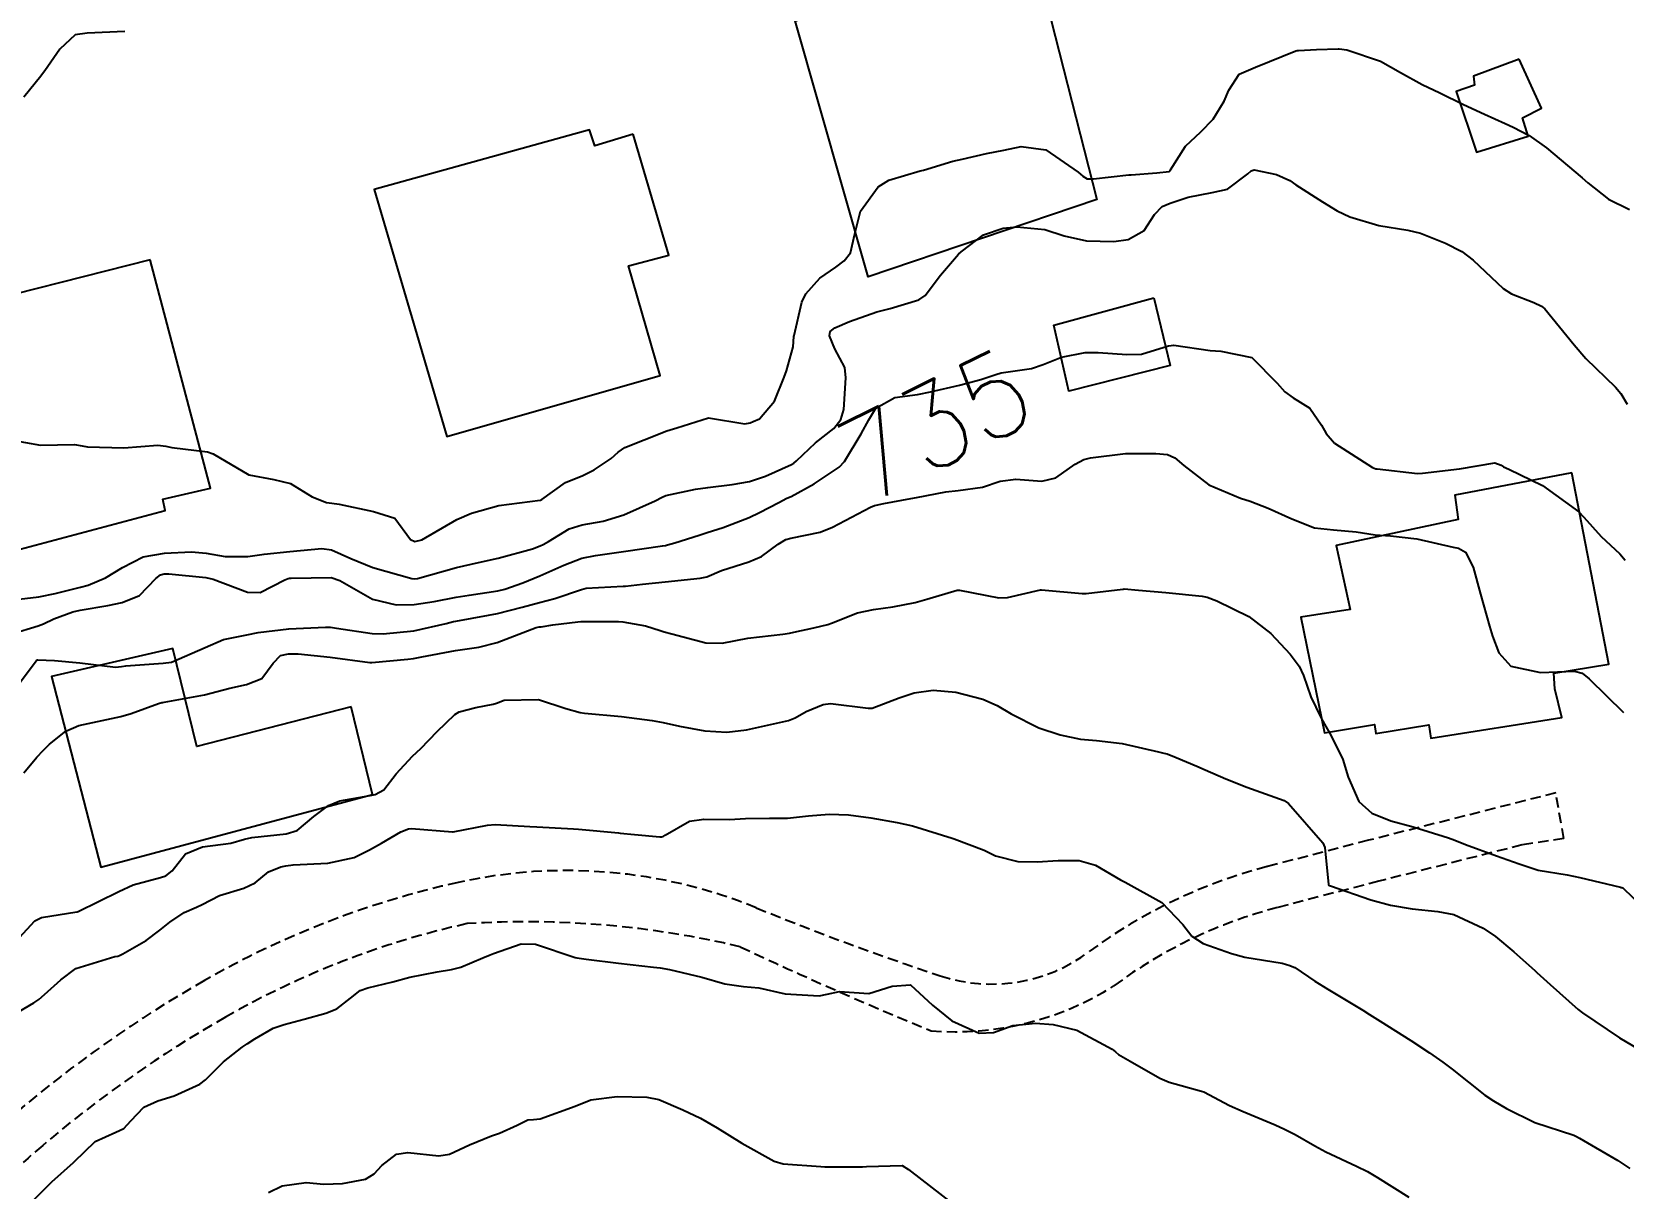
# Model space of a CAD drawing. Header units: metres. Extents: x 292545 to 299085, y 7450245 to 7463078.
# Drawn here: x 298725.1 to 298801.4, y 7450357.6 to 7450413 of the extents above; entities that cross this region are included whole.
import ezdxf
from ezdxf.enums import TextEntityAlignment as Align

# ---------------------------------------------------------------- set-up
doc = ezdxf.new("R2010")
doc.units = ezdxf.units.M
doc.linetypes.add('DASHED', pattern=[0.75, 0.5, -0.25])
for name, color, linetype in [('Cotas', 45, 'Continuous'), ('Curvas de Nivel 1m', 11, 'Continuous'), ('Curvas de Nivel 5m', 15, 'Continuous'), ('Edificações', 30, 'Continuous'), ('Vias Secundárias', 230, 'DASHED')]:
    doc.layers.add(name, color=color, linetype=linetype)
doc.styles.add('Style-STANDARD', font='STANDARD.shx')

msp = doc.modelspace()

# ---------------------------------------------------------------- linework, layer by layer
at = {"layer": 'Curvas de Nivel 1m', "flags": 128}
for points, elevation in [([(298729.583, 7450413.034), (298727.774, 7450412.951), (298727.195, 7450412.869), (298726.454, 7450412.188), (298725.747, 7450411.144), (298725.636, 7450411), (298725.554, 7450410.892), (298724.744, 7450409.888)], 733), ([(298724.094, 7450393.46), (298725.536, 7450393.2), (298727.166, 7450393.245), (298727.536, 7450393.17), (298727.79, 7450393.121), (298729.535, 7450393.086), (298731.158, 7450393.202), (298731.536, 7450393.163), (298731.821, 7450393.101), (298733.534, 7450392.896), (298733.809, 7450392.787), (298735.523, 7450391.779), (298736.711, 7450391.562), (298737.512, 7450391.372), (298738.56, 7450390.734), (298739.24, 7450390.463), (298739.5, 7450390.432), (298739.843, 7450390.373), (298741.496, 7450390.031), (298742.518, 7450389.71), (298743.27, 7450388.682), (298743.482, 7450388.599), (298743.81, 7450388.675), (298745.493, 7450389.644), (298746.187, 7450389.952), (298747.5, 7450390.312), (298749.473, 7450390.57), (298749.503, 7450390.58), (298749.557, 7450390.599), (298750.688, 7450391.416), (298751.521, 7450391.759), (298752.076, 7450392.023), (298752.881, 7450392.567), (298753.222, 7450392.877), (298753.538, 7450393.101), (298754.46, 7450393.465), (298755.547, 7450393.892), (298756.03, 7450394.043), (298757.553, 7450394.51), (298759.293, 7450394.226), (298759.551, 7450394.283), (298759.689, 7450394.341), (298759.987, 7450394.476), (298760.712, 7450395.322), (298761.175, 7450396.464), (298761.278, 7450396.771), (298761.598, 7450397.922), (298761.643, 7450398.419), (298761.647, 7450398.46), (298762.018, 7450400.057), (298762.214, 7450400.454), (298762.876, 7450401.206), (298763.642, 7450401.735), (298764.045, 7450402.036), (298764.346, 7450402.43), (298764.561, 7450403.326), (298764.833, 7450404.423), (298765.685, 7450405.581), (298766.188, 7450405.905), (298767.693, 7450406.352), (298767.843, 7450406.388), (298769.256, 7450406.81), (298769.701, 7450406.918), (298770.877, 7450407.177), (298771.708, 7450407.346), (298772.532, 7450407.511), (298773.709, 7450407.361), (298775.266, 7450406.296), (298775.487, 7450406.089), (298775.69, 7450405.975), (298776.001, 7450405.976), (298777.692, 7450406.153), (298777.802, 7450406.159), (298779.026, 7450406.257), (298779.629, 7450406.316), (298779.695, 7450406.403), (298780.414, 7450407.538), (298781.149, 7450408.229), (298781.729, 7450408.823), (298782.258, 7450409.695), (298782.476, 7450410.213), (298782.977, 7450410.982), (298783.754, 7450411.319), (298785.687, 7450412.096), (298785.762, 7450412.115), (298785.817, 7450412.115), (298786.68, 7450412.161), (298787.716, 7450412.198), (298787.764, 7450412.2), (298788.132, 7450412.146), (298789.758, 7450411.604), (298790.709, 7450411.072), (298791.747, 7450410.496), (298792.593, 7450410.091), (298793.737, 7450409.534), (298794.743, 7450409.075), (298795.729, 7450408.616), (298796.111, 7450408.438), (298796.883, 7450408.043), (298797.714, 7450407.462), (298799.421, 7450406.013), (298799.691, 7450405.784), (298800.679, 7450404.991), (298801.678, 7450404.504)], 733), ([(298724.514, 7450385.832), (298725.449, 7450385.942), (298726.235, 7450386.098), (298727.456, 7450386.405), (298727.817, 7450386.505), (298728.649, 7450386.852), (298729.468, 7450387.353), (298730.451, 7450387.852), (298731.475, 7450388.033), (298732.767, 7450388.092), (298733.475, 7450388.035), (298734.38, 7450387.874), (298735.474, 7450387.868), (298736.259, 7450387.979), (298737.477, 7450388.108), (298739.015, 7450388.264), (298739.478, 7450388.197), (298740.401, 7450387.784), (298741.469, 7450387.35), (298743.325, 7450386.821), (298743.464, 7450386.799), (298743.603, 7450386.816), (298745.47, 7450387.353), (298746.52, 7450387.592), (298747.475, 7450387.791), (298749.116, 7450388.242), (298749.481, 7450388.384), (298749.63, 7450388.45), (298749.882, 7450388.596), (298750.878, 7450389.197), (298751.491, 7450389.384), (298752.499, 7450389.564), (298753.496, 7450389.867), (298754.994, 7450390.538), (298755.32, 7450390.719), (298755.507, 7450390.791), (298756.928, 7450391.1), (298757.513, 7450391.185), (298758.684, 7450391.323), (298759.518, 7450391.463), (298760.279, 7450391.715), (298761.53, 7450392.289), (298761.639, 7450392.351), (298761.761, 7450392.458), (298762.674, 7450393.317), (298763.549, 7450394.004), (298763.894, 7450394.435), (298764.035, 7450394.91), (298764.121, 7450396.432), (298764.085, 7450396.929), (298763.597, 7450397.819), (298763.35, 7450398.443), (298763.386, 7450398.661), (298763.607, 7450398.825), (298764.307, 7450399.127), (298765.615, 7450399.59), (298766.257, 7450399.763), (298767.621, 7450400.179), (298767.926, 7450400.385), (298768.658, 7450401.354), (298769.533, 7450402.362), (298769.654, 7450402.478), (298770.731, 7450403.28), (298771.666, 7450403.601), (298772.327, 7450403.673), (298773.665, 7450403.534), (298774.593, 7450403.237), (298775.66, 7450402.996), (298776.975, 7450402.961), (298777.661, 7450403.065), (298778.433, 7450403.494), (298778.919, 7450404.258), (298779.294, 7450404.637), (298779.678, 7450404.797), (298780.528, 7450405.083), (298781.684, 7450405.311), (298782.425, 7450405.474), (298783.386, 7450406.203), (298783.547, 7450406.349), (298783.696, 7450406.401), (298784.768, 7450406.184), (298785.403, 7450405.887), (298785.688, 7450405.686), (298786.97, 7450404.867), (298787.676, 7450404.439), (298788.282, 7450404.144), (298789.669, 7450403.732), (298791.065, 7450403.507), (298791.666, 7450403.366), (298792.862, 7450402.881), (298793.649, 7450402.487), (298794.19, 7450402.075), (298795.629, 7450400.716), (298796.032, 7450400.459), (298797.098, 7450400.038), (298797.46, 7450399.871), (298797.62, 7450399.743), (298799.034, 7450398.016), (298799.593, 7450397.365), (298801.009, 7450395.988), (298801.266, 7450395.681), (298801.565, 7450395.173)], 734), ([(298724.514, 7450381.787), (298725.35, 7450382.891), (298725.39, 7450382.914), (298725.413, 7450382.921), (298726.213, 7450382.882), (298727.412, 7450382.773), (298729.131, 7450382.565), (298729.41, 7450382.596), (298729.622, 7450382.627), (298731.412, 7450382.767), (298731.817, 7450382.814), (298733.42, 7450383.52), (298734.309, 7450383.896), (298735.426, 7450384.116), (298735.967, 7450384.225), (298737.43, 7450384.409), (298739.193, 7450384.486), (298739.431, 7450384.479), (298739.713, 7450384.435), (298741.428, 7450384.181), (298741.961, 7450384.161), (298743.429, 7450384.311), (298744.976, 7450384.657), (298745.33, 7450384.756), (298745.435, 7450384.778), (298747.009, 7450385.064), (298747.441, 7450385.147), (298748.61, 7450385.448), (298749.449, 7450385.664), (298750.186, 7450385.858), (298751.459, 7450386.298), (298751.686, 7450386.352), (298753.461, 7450386.446), (298753.566, 7450386.454), (298754.382, 7450386.546), (298755.464, 7450386.66), (298757.152, 7450386.827), (298757.467, 7450386.906), (298758.168, 7450387.198), (298759.474, 7450387.618), (298760.08, 7450387.871), (298760.879, 7450388.466), (298761.258, 7450388.689), (298761.486, 7450388.755), (298762.898, 7450389.037), (298763.491, 7450389.285), (298765.318, 7450390.23), (298765.502, 7450390.31), (298765.579, 7450390.333), (298765.947, 7450390.406), (298767.249, 7450390.65), (298767.508, 7450390.7), (298768.915, 7450390.973), (298769.513, 7450391.032), (298770.673, 7450391.195), (298771.52, 7450391.487), (298772.268, 7450391.586), (298773.52, 7450391.486), (298774.189, 7450391.644), (298775.121, 7450392.296), (298775.535, 7450392.517), (298775.858, 7450392.608), (298777.538, 7450392.813), (298778.986, 7450392.808), (298779.538, 7450392.755), (298779.898, 7450392.607), (298780.319, 7450392.238), (298781.519, 7450391.314), (298783.049, 7450390.666), (298783.508, 7450390.517), (298784.37, 7450390.191), (298785.498, 7450389.673), (298786.584, 7450389.253), (298787.493, 7450389.158), (298788.579, 7450389.053), (298789.491, 7450388.917), (298790.233, 7450388.861), (298791.489, 7450388.719), (298793.241, 7450388.326), (298793.485, 7450388.265), (298793.83, 7450388.077), (298794.186, 7450387.359), (298794.539, 7450386.069), (298794.968, 7450384.535), (298795.117, 7450384.063), (298795.425, 7450383.263), (298795.993, 7450382.626), (298797.416, 7450382.317), (298799.054, 7450382.376), (298799.416, 7450382.275), (298799.755, 7450382.007), (298801.389, 7450380.398)], 736), ([(298724.733, 7450377.512), (298725.357, 7450378.258), (298725.669, 7450378.578), (298725.974, 7450378.884), (298726.744, 7450379.504), (298727.376, 7450379.769), (298728.27, 7450379.966), (298729.383, 7450380.208), (298729.877, 7450380.344), (298731.191, 7450380.822), (298731.343, 7450380.87), (298731.393, 7450380.876), (298731.461, 7450380.886), (298733.397, 7450381.246), (298734.613, 7450381.566), (298735.403, 7450381.744), (298736.144, 7450382.025), (298736.681, 7450382.757), (298737.042, 7450383.128), (298737.418, 7450383.215), (298737.884, 7450383.21), (298739.416, 7450383.053), (298741.319, 7450382.796), (298741.414, 7450382.795), (298743.146, 7450382.953), (298743.416, 7450382.987), (298743.813, 7450383.07), (298745.42, 7450383.364), (298746.536, 7450383.525), (298747.424, 7450383.748), (298749.296, 7450384.466), (298749.432, 7450384.501), (298749.521, 7450384.51), (298750.085, 7450384.593), (298751.278, 7450384.739), (298751.436, 7450384.753), (298753.241, 7450384.756), (298753.436, 7450384.743), (298754.53, 7450384.544), (298755.228, 7450384.331), (298755.43, 7450384.267), (298755.786, 7450384.17), (298757.425, 7450383.742), (298758.201, 7450383.727), (298759.428, 7450383.961), (298761.112, 7450384.147), (298761.43, 7450384.197), (298761.643, 7450384.246), (298762.589, 7450384.448), (298763.264, 7450384.613), (298763.436, 7450384.675), (298764.686, 7450385.179), (298765.447, 7450385.34), (298766.386, 7450385.463), (298767.452, 7450385.676), (298768.01, 7450385.829), (298769.461, 7450386.257), (298769.575, 7450386.254), (298771.456, 7450385.892), (298771.878, 7450385.914), (298773.462, 7450386.277), (298773.503, 7450386.278), (298775.46, 7450386.103), (298775.644, 7450386.105), (298777.136, 7450386.273), (298777.419, 7450386.315), (298777.463, 7450386.317), (298778.149, 7450386.263), (298779.461, 7450386.144), (298781.198, 7450385.971), (298781.45, 7450385.918), (298781.912, 7450385.752), (298783.441, 7450385.001), (298784.495, 7450384.189), (298785.423, 7450383.191), (298785.857, 7450382.613), (298786.055, 7450382.17), (298786.416, 7450381.147), (298786.886, 7450380.157), (298787.067, 7450379.842), (298787.375, 7450379.318), (298787.942, 7450378.144), (298788.2, 7450377.296), (298788.712, 7450376.136), (298789.335, 7450375.572), (298790.243, 7450375.207), (298791.325, 7450374.914), (298793.009, 7450374.392), (298793.316, 7450374.286), (298793.818, 7450374.075), (298795.308, 7450373.531), (298796.404, 7450373.143), (298797.301, 7450372.848), (298798.701, 7450372.614), (298799.298, 7450372.499), (298801.255, 7450372.028), (298801.293, 7450372.018), (298801.319, 7450372.016), (298801.359, 7450371.989), (298803.266, 7450370.162)], 737), ([(298724.532, 7450369.619), (298725.266, 7450370.412), (298725.586, 7450370.569), (298727.273, 7450370.848), (298727.29, 7450370.852), (298727.336, 7450370.869), (298729.283, 7450371.827), (298729.983, 7450372.136), (298731.29, 7450372.488), (298731.538, 7450372.57), (298731.841, 7450372.815), (298732.49, 7450373.619), (298733.304, 7450373.955), (298734.656, 7450374.129), (298735.308, 7450374.326), (298735.665, 7450374.411), (298737.311, 7450374.591), (298737.833, 7450374.742), (298738.632, 7450375.422), (298739.331, 7450375.938), (298739.876, 7450376.173), (298741.339, 7450376.419), (298741.573, 7450376.464), (298741.987, 7450376.694), (298742.574, 7450377.464), (298743.359, 7450378.3), (298743.759, 7450378.674), (298744.549, 7450379.488), (298745.388, 7450380.309), (298745.604, 7450380.434), (298746.395, 7450380.64), (298747.228, 7450380.798), (298747.395, 7450380.852), (298747.759, 7450380.987), (298749.397, 7450381.015), (298750.708, 7450380.587), (298751.39, 7450380.397), (298751.601, 7450380.367), (298753.379, 7450380.207), (298754.852, 7450380.012), (298755.377, 7450379.912), (298756.162, 7450379.736), (298757.373, 7450379.513), (298758.419, 7450379.453), (298759.374, 7450379.568), (298760.802, 7450379.893), (298761.378, 7450380.008), (298761.701, 7450380.135), (298762.235, 7450380.451), (298763.05, 7450380.781), (298763.389, 7450380.823), (298765.2, 7450380.598), (298765.386, 7450380.61), (298766.691, 7450381.1), (298767.397, 7450381.348), (298768.319, 7450381.461), (298769.398, 7450381.376), (298770.701, 7450381.043), (298771.389, 7450380.731), (298772.05, 7450380.333), (298773.376, 7450379.665), (298774.396, 7450379.328), (298775.371, 7450379.128), (298776.144, 7450379.062), (298777.369, 7450378.915), (298779.106, 7450378.512), (298779.365, 7450378.457), (298779.534, 7450378.417), (298779.953, 7450378.241), (298780.954, 7450377.821), (298781.357, 7450377.651), (298782.344, 7450377.219), (298783.349, 7450376.816), (298785.14, 7450376.182), (298785.341, 7450376.039), (298786.988, 7450374.155), (298787.087, 7450373.93), (298787.257, 7450372.151), (298787.292, 7450372.111), (298787.351, 7450372.09), (298789.282, 7450371.422), (298790.232, 7450371.167), (298791.276, 7450370.984), (298792.5, 7450370.866), (298793.272, 7450370.713), (298794.675, 7450370.066), (298795.259, 7450369.658), (298796.144, 7450368.938), (298797.154, 7450368.031), (298797.199, 7450367.987), (298797.242, 7450367.947), (298797.89, 7450367.37), (298799.225, 7450366.17), (298799.427, 7450366.008), (298801.205, 7450364.803), (298802.637, 7450363.968)], 738), ([(298724.211, 7450365.902), (298725.219, 7450366.479), (298725.458, 7450366.65), (298725.729, 7450366.885), (298726.513, 7450367.595), (298727.236, 7450368.13), (298729.102, 7450368.703), (298729.242, 7450368.723), (298729.324, 7450368.757), (298729.476, 7450368.838), (298730.604, 7450369.475), (298731.26, 7450369.971), (298731.731, 7450370.351), (298732.414, 7450370.809), (298733.009, 7450371.069), (298733.277, 7450371.193), (298734.116, 7450371.622), (298735.285, 7450371.981), (298735.82, 7450372.232), (298736.457, 7450372.758), (298737.047, 7450373.001), (298737.296, 7450373.05), (298737.647, 7450373.095), (298739.297, 7450373.177), (298740.564, 7450373.443), (298741.304, 7450373.813), (298741.869, 7450374.133), (298742.806, 7450374.685), (298743.178, 7450374.818), (298743.315, 7450374.832), (298745.285, 7450374.679), (298745.313, 7450374.684), (298746.954, 7450374.998), (298747.319, 7450375.038), (298748.988, 7450374.935), (298749.318, 7450374.917), (298751.078, 7450374.821), (298751.316, 7450374.801), (298753.241, 7450374.633), (298753.314, 7450374.624), (298753.999, 7450374.55), (298755.22, 7450374.439), (298755.312, 7450374.44), (298755.381, 7450374.46), (298755.473, 7450374.528), (298756.643, 7450375.197), (298757.325, 7450375.284), (298758.549, 7450375.274), (298759.325, 7450375.311), (298760.47, 7450375.329), (298761.326, 7450375.334), (298762.332, 7450375.446), (298763.329, 7450375.525), (298764.262, 7450375.493), (298765.327, 7450375.358), (298766.59, 7450375.131), (298767.322, 7450374.964), (298769.226, 7450374.371), (298769.313, 7450374.345), (298770.76, 7450373.801), (298771.305, 7450373.531), (298772.376, 7450373.255), (298773.302, 7450373.247), (298774.307, 7450373.305), (298775.303, 7450373.31), (298776.09, 7450373.077), (298777.294, 7450372.376), (298777.51, 7450372.268), (298779.279, 7450371.296), (298780.279, 7450370.235), (298780.711, 7450369.682), (298781.254, 7450369.333), (298782.605, 7450368.851), (298783.248, 7450368.68), (298785.044, 7450368.383), (298785.244, 7450368.33), (298785.358, 7450368.292), (298785.639, 7450368.174), (298786.598, 7450367.521), (298787.233, 7450367.141), (298788.904, 7450366.133), (298789.22, 7450365.929), (298789.733, 7450365.607), (298791.202, 7450364.685), (298792.093, 7450364.096), (298792.746, 7450363.644), (298793.185, 7450363.309), (298794.746, 7450362.064), (298795.169, 7450361.792), (298795.783, 7450361.431), (298797.154, 7450360.748), (298799.016, 7450360.14), (298799.144, 7450360.089), (298799.288, 7450360.009), (298801.132, 7450358.924), (298801.702, 7450358.554)], 739), ([(298736.461, 7450357.405), (298737.113, 7450357.721), (298738.261, 7450357.88), (298739.114, 7450357.8), (298740.001, 7450357.824), (298741.116, 7450358.038), (298741.52, 7450358.295), (298741.887, 7450358.692), (298742.588, 7450359.229), (298743.132, 7450359.309), (298744.627, 7450359.161), (298745.132, 7450359.238), (298746.096, 7450359.683), (298747.145, 7450360.107), (298747.524, 7450360.249), (298748.374, 7450360.618), (298748.889, 7450360.88), (298749.156, 7450360.898), (298749.475, 7450360.925), (298751.162, 7450361.534), (298751.901, 7450361.837), (298753.167, 7450361.992), (298754.589, 7450361.96), (298755.166, 7450361.854), (298756.314, 7450361.365), (298757.157, 7450360.961), (298757.967, 7450360.502), (298759.142, 7450359.756), (298760.692, 7450358.904), (298761.128, 7450358.773), (298762.927, 7450358.641), (298763.126, 7450358.629), (298764.92, 7450358.628), (298765.126, 7450358.648), (298766.828, 7450358.694), (298767.125, 7450358.498), (298767.27, 7450358.389), (298769.109, 7450356.966)], 741)]:
    msp.add_lwpolyline(points, dxfattribs=dict(at, elevation=elevation))
at = {"layer": 'Curvas de Nivel 5m', "flags": 128}
for points, elevation in [([(298724.166, 7450384.162), (298725.43, 7450384.558), (298725.676, 7450384.642), (298726.18, 7450384.883), (298727.09, 7450385.222), (298727.439, 7450385.3), (298728.766, 7450385.527), (298729.445, 7450385.67), (298730.274, 7450386.008), (298731.063, 7450386.824), (298731.287, 7450386.999), (298731.465, 7450387.038), (298731.686, 7450387.037), (298733.464, 7450386.874), (298733.813, 7450386.786), (298735.454, 7450386.164), (298736.067, 7450386.151), (298737.238, 7450386.752), (298737.4, 7450386.815), (298737.464, 7450386.827), (298737.547, 7450386.832), (298739.464, 7450386.87), (298739.884, 7450386.716), (298741.45, 7450385.822), (298742.573, 7450385.562), (298743.446, 7450385.572), (298744.398, 7450385.717), (298745.452, 7450385.922), (298746.074, 7450386.023), (298747.457, 7450386.224), (298747.781, 7450386.303), (298748.655, 7450386.612), (298749.466, 7450386.943), (298750.607, 7450387.453), (298751.475, 7450387.786), (298752.125, 7450387.925), (298753.478, 7450388.106), (298755.34, 7450388.39), (298755.482, 7450388.407), (298755.586, 7450388.425), (298755.941, 7450388.525), (298757.098, 7450388.903), (298757.488, 7450389.015), (298758.25, 7450389.259), (298759.496, 7450389.746), (298759.995, 7450389.978), (298760.911, 7450390.466), (298761.307, 7450390.661), (298761.507, 7450390.749), (298762.618, 7450391.347), (298763.526, 7450391.96), (298763.806, 7450392.159), (298764.065, 7450392.432), (298764.871, 7450393.745), (298765.229, 7450394.415), (298765.559, 7450394.986), (298766.48, 7450395.484), (298767.565, 7450395.634), (298768.187, 7450395.764), (298769.57, 7450396.083), (298770.6, 7450396.355), (298771.32, 7450396.6), (298771.578, 7450396.674), (298773.021, 7450396.886), (298773.584, 7450397.066), (298774.467, 7450397.43), (298775.593, 7450397.641), (298776.227, 7450397.65), (298777.592, 7450397.548), (298778.295, 7450397.56), (298779.599, 7450397.969), (298779.844, 7450398.001), (298781.596, 7450397.75), (298782.098, 7450397.713), (298783.591, 7450397.401), (298784.802, 7450396.182), (298785.162, 7450395.769), (298785.566, 7450395.481), (298786.373, 7450394.98), (298786.919, 7450394.16), (298787.155, 7450393.762), (298787.545, 7450393.309), (298789.361, 7450392.132), (298789.532, 7450392.074), (298789.593, 7450392.068), (298791.529, 7450391.854), (298791.765, 7450391.862), (298793.533, 7450392.08), (298795.237, 7450392.362), (298795.535, 7450392.244), (298795.647, 7450392.171), (298795.895, 7450392.055), (298797.522, 7450391.278), (298799.256, 7450390.012), (298799.5, 7450389.756), (298800.327, 7450388.833), (298801.218, 7450387.993), (298801.478, 7450387.69)], 735), ([(298725.103, 7450356.931), (298726.076, 7450357.917), (298727.123, 7450358.841), (298727.15, 7450358.87), (298728.15, 7450359.843), (298729.145, 7450360.297), (298729.521, 7450360.463), (298729.867, 7450360.833), (298730.494, 7450361.493), (298731.163, 7450361.784), (298731.943, 7450362.034), (298733.171, 7450362.593), (298733.449, 7450362.796), (298734.31, 7450363.659), (298735.197, 7450364.37), (298735.44, 7450364.527), (298735.807, 7450364.764), (298736.684, 7450365.28), (298737.21, 7450365.45), (298738.176, 7450365.699), (298739.216, 7450365.994), (298739.731, 7450366.199), (298740.395, 7450366.708), (298740.854, 7450367.076), (298741.228, 7450367.201), (298742.427, 7450367.492), (298743.233, 7450367.718), (298744.552, 7450367.976), (298745.237, 7450368.079), (298745.686, 7450368.198), (298746.732, 7450368.635), (298747.092, 7450368.785), (298747.246, 7450368.847), (298748.563, 7450369.308), (298749.253, 7450369.29), (298751.164, 7450368.661), (298751.244, 7450368.641), (298751.683, 7450368.576), (298753.241, 7450368.384), (298754.905, 7450368.201), (298755.239, 7450368.163), (298755.677, 7450368.087), (298757.235, 7450367.71), (298758.332, 7450367.399), (298759.231, 7450367.277), (298759.963, 7450367.212), (298761.227, 7450366.911), (298762.848, 7450366.822), (298763.228, 7450366.907), (298763.826, 7450367.028), (298765.228, 7450366.932), (298766.346, 7450367.284), (298767.233, 7450367.355), (298768.28, 7450366.379), (298769.212, 7450365.627), (298770.518, 7450365.035), (298771.204, 7450365.066), (298772.133, 7450365.407), (298773.211, 7450365.518), (298774.07, 7450365.452), (298775.206, 7450365.17), (298776.894, 7450364.274), (298777.057, 7450364.137), (298777.19, 7450364.016), (298777.757, 7450363.694), (298779.179, 7450362.878), (298779.621, 7450362.687), (298781.173, 7450362.26), (298781.285, 7450362.219), (298782.52, 7450361.563), (298783.164, 7450361.275), (298784.698, 7450360.637), (298785.147, 7450360.433), (298785.666, 7450360.172), (298786.612, 7450359.632), (298787.135, 7450359.349), (298788.595, 7450358.668), (298789.126, 7450358.41), (298789.601, 7450358.125), (298791.114, 7450357.172)], 740)]:
    msp.add_lwpolyline(points, dxfattribs=dict(at, elevation=elevation))
at = {"layer": 'Edificações'}
for points in [[(298773.154, 7450416.759), (298776.16, 7450404.984), (298765.2, 7450401.266), (298761.703, 7450413.537)], [(298796.395, 7450411.696), (298794.216, 7450410.893), (298794.249, 7450410.457), (298793.377, 7450410.156), (298794.349, 7450407.243), (298796.83, 7450408.013), (298796.562, 7450408.884), (298797.467, 7450409.353)], [(298753.94, 7450408.11), (298752.099, 7450407.543), (298751.85, 7450408.314), (298741.532, 7450405.451), (298745.009, 7450393.615), (298755.233, 7450396.542), (298753.71, 7450401.793), (298755.642, 7450402.315)], [(298730.789, 7450402.082), (298721.082, 7450399.63), (298723.514, 7450390.105), (298722.732, 7450389.823), (298723.351, 7450387.897), (298731.504, 7450390.079), (298731.402, 7450390.617), (298733.674, 7450391.155)], [(298778.896, 7450400.263), (298779.668, 7450397.027), (298774.819, 7450395.794), (298774.091, 7450398.964)], [(298798.918, 7450391.882), (298793.318, 7450390.806), (298793.472, 7450389.639), (298787.622, 7450388.406), (298788.298, 7450385.327), (298785.929, 7450384.958), (298787.067, 7450379.418), (298789.468, 7450379.817), (298789.529, 7450379.387), (298792.065, 7450379.802), (298792.169, 7450379.162), (298798.44, 7450380.165), (298798.114, 7450381.538), (298798.053, 7450382.276), (298800.699, 7450382.706)], [(298740.417, 7450380.67), (298733.026, 7450378.767), (298731.875, 7450383.465), (298726.06, 7450382.12), (298728.425, 7450372.983), (298741.44, 7450376.469)]]:
    msp.add_lwpolyline(points, close=True, dxfattribs=at)
at = {"layer": 'Vias Secundárias'}
for points in [[(298798.542, 7450374.354), (298798.148, 7450376.545), (298789.173, 7450374.273), (298784.313, 7450373.011, 0.096409), (298775.774, 7450368.925, -0.244531), (298768.648, 7450367.783, -0.016771), (298759.836, 7450371.042, 0.152803), (298745.545, 7450372.254, 0.075307), (298733.395, 7450367.555, 0.046166), (298724.332, 7450361.199, 0.097545), (298714.648, 7450349.037, -0.056583), (298707.639, 7450339.122, -0.274006), (298686.54, 7450330.293, -0.067072), (298669.837, 7450335.145), (298649.01, 7450344.89), (298631.612, 7450353.214)], [(298798.542, 7450374.354), (298796.543, 7450374.054), (298789.675, 7450372.315), (298784.821, 7450371.054, 0.096409), (298776.979, 7450367.301, -0.16259), (298768.216, 7450365.146, -0.012165), (298759.072, 7450369.171, 0.074151), (298745.983, 7450370.281, 0.075307), (298734.398, 7450365.8, 0.046166), (298725.64, 7450359.658, 0.097704), (298716.431, 7450348.086, -0.056298), (298709.206, 7450337.843, -0.273121), (298686.25, 7450328.292, -0.050811), (298673.063, 7450331.662, 0.104925), (298681.03, 7450326.053, 0.160191), (298691.246, 7450324.32)]]:
    msp.add_lwpolyline(points, format="xyb", dxfattribs=at)

# ---------------------------------------------------------------- texts
at = {"layer": 'Cotas', "style": 'Style-STANDARD'}
msp.add_text('735', height=4, rotation=26.42799, dxfattribs=at).set_placement((298768.416, 7450394.187, 735), align=Align.MIDDLE_CENTER)

doc.saveas('drawing.dxf')
